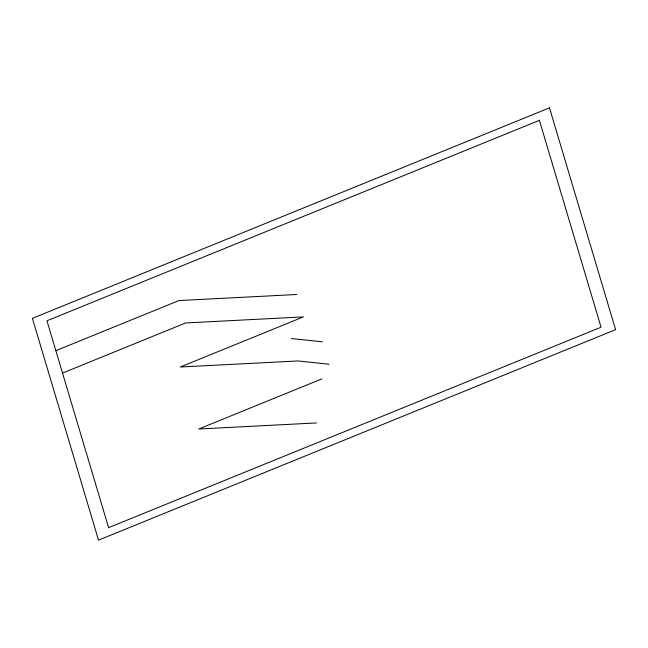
<?xml version="1.0" encoding="UTF-8"?>
<svg xmlns="http://www.w3.org/2000/svg" width="648" height="648" viewBox="0 0 648 648"><rect width="100%" height="100%" fill="white"/><g stroke="black" fill="none" stroke-linecap="round" stroke-linejoin="round"><path stroke-width="0.97" d="M55.841 350.673L178.953 300.559L296.711 294.492M62.524 373.078L185.636 322.963L303.386 316.896L180.274 367.011L298.023 360.952L329.087 364.216M321.87 378.886L198.758 429L316.507 422.933M291.349 338.548L322.412 341.812M549.472 107.86L32.4 318.346L98.528 540.14L615.6 329.654L549.472 107.86M539.387 120.334L46.94 320.801L108.613 527.666L601.061 327.2L539.387 120.334"/></g></svg>
